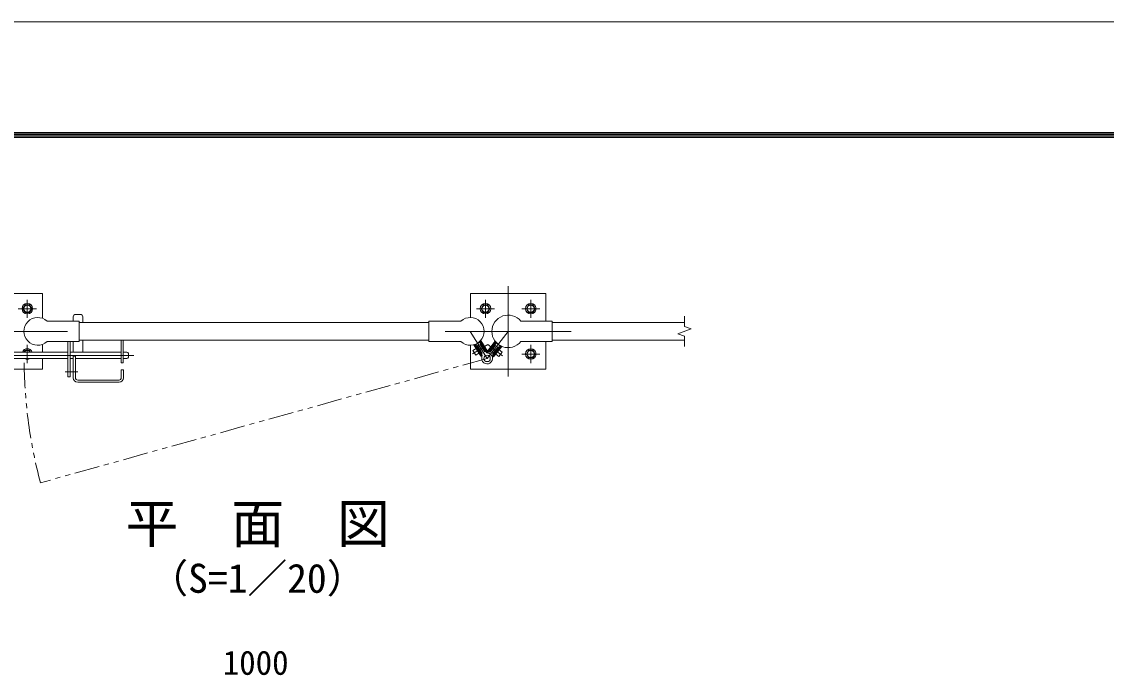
# Model space of a CAD drawing. Units: millimetres, scale not verified. Extents: x -4200 to 4200, y -2970 to 2970.
# Drawn here: x -2568 to -413, y 1672 to 2970 of the extents above; entities that cross this region are included whole.
import ezdxf
from ezdxf.enums import TextEntityAlignment as Align

# ---------------------------------------------------------------- set-up
doc = ezdxf.new("R2010")
doc.units = ezdxf.units.MM
doc.header["$LTSCALE"] = 20
doc.linetypes.add('USER1', pattern=[50.8, 31.75, -6.35, 6.35, -6.35])
doc.linetypes.add('USER2', pattern=[5, 2.5, -0.5, 0.5, -0.5, 0.5, -0.5])
doc.layers.add('0-0_D-TTL-TXT', color=7, linetype='Continuous')
for name, color, linetype, lineweight in [('0-1_D-BMK', 2, 'USER1', 13), ('0-2_D-STR1', 1, 'Continuous', 18), ('0-3_D-STR3', 3, 'Continuous', 13), ('0-4_D-STR-DIM', 7, 'Continuous', 9), ('0-5_0', 3, 'Continuous', 18), ('0-8_D-TTL', 7, 'Continuous', 9)]:
    doc.layers.add(name, color=color, linetype=linetype, lineweight=lineweight)
doc.styles.add('ＭＳ ゴシック', font='')
doc.styles.get('ＭＳ ゴシック').set_extended_font_data('MS Gothic')

# ---------------------------------------------------------------- blocks, each defined once
blk = doc.blocks.new('M10-平')
at = {"layer": '0-5_0'}
blk.add_lwpolyline([(152.6, -88.1), (152.6, 88.1), (0, 176.2), (-152.6, 88.1), (-152.6, -88.1), (0, -176.2)], close=True, dxfattribs=at)
for radius in [210, 138.5]:
    blk.add_circle((0, 0), radius, dxfattribs=at)

msp = doc.modelspace()

# ---------------------------------------------------------------- linework, layer by layer
at = {"layer": '0-1_D-BMK'}
for p, q in [((-1601.55, 2265.38), (-1601.55, 2444.33)), ((-2556.55, 2381.94), (-2556.55, 2417.77)), ((-1646.55, 2381.94), (-1646.55, 2417.77)), ((-1556.55, 2381.94), (-1556.55, 2417.77)), ((-2574.46, 2399.85), (-2538.63, 2399.85)), ((-1628.63, 2399.85), (-1664.46, 2399.85)), ((-1538.63, 2399.85), (-1574.46, 2399.85)), ((-2726.55, 2354.85), (-2476.55, 2354.85)), ((-2726.55, 2354.85), (-2476.55, 2354.85)), ((-1726.55, 2354.85), (-1476.55, 2354.85)), ((-1726.55, 2354.85), (-1476.55, 2354.85)), ((-1676.7, 2354.85), (-1643.28, 2301.04)), ((-1676.7, 2354.85), (-1643.28, 2301.04)), ((-1601.55, 2354.85), (-1643.28, 2301.04)), ((-1601.55, 2354.85), (-1643.28, 2301.04)), ((-2556.55, 2291.94), (-2556.55, 2327.77)), ((-1641.7, 2328.85), (-1672.14, 2309.95)), ((-1641.7, 2328.85), (-1672.14, 2309.95)), ((-1642.06, 2328.95), (-1612.61, 2306.11)), ((-1642.06, 2328.95), (-1612.61, 2306.11)), ((-1556.55, 2291.94), (-1556.55, 2327.77)), ((-2662.86, 2307.15), (-2345.2, 2307.15)), ((-2662.86, 2307.15), (-2345.2, 2307.15)), ((-1538.63, 2309.85), (-1574.46, 2309.85)), ((-2481.32, 2274.65), (-2456.18, 2274.65)), ((-2481.32, 2274.65), (-2456.18, 2274.65))]:
    msp.add_line(p, q, dxfattribs=at)
at = {"layer": '0-1_D-BMK', "linetype": 'USER2'}
msp.add_line((-1643.28, 2301.04), (-2530.29, 2053.98), dxfattribs=at)
msp.add_line((-1643.28, 2301.04), (-2530.29, 2053.98), dxfattribs=at)
msp.add_arc((-1608.28, 2301.04), 954.54, 180.5332, 195, dxfattribs=at)
msp.add_arc((-1608.28, 2301.04), 954.54, 180.5332, 195, dxfattribs=at)
at = {"layer": '0-2_D-STR1'}
for p, q in [((-2453.4, 2372.35), (-1759.2, 2372.35)), ((-2453.4, 2372.35), (-1759.2, 2372.35)), ((-1514.05, 2372.35), (-1251.55, 2372.35)), ((-1514.05, 2372.35), (-1251.55, 2372.35)), ((-2453.4, 2337.35), (-1759.2, 2337.35)), ((-2453.4, 2337.35), (-1759.2, 2337.35)), ((-1514.05, 2337.35), (-1251.55, 2337.35)), ((-1514.05, 2337.35), (-1251.55, 2337.35))]:
    msp.add_line(p, q, dxfattribs=at)
at = {"layer": '0-3_D-STR3'}
for p, q in [((-2517.4, 2375.2), (-2453.4, 2375.2)), ((-2517.4, 2375.2), (-2453.4, 2375.2)), ((-2465.4, 2383.65), (-2465.4, 2375.2)), ((-2465.4, 2383.65), (-2465.4, 2375.2)), ((-2460.4, 2388.65), (-2451.4, 2388.65)), ((-2460.4, 2388.65), (-2451.4, 2388.65)), ((-2446.4, 2383.65), (-2446.4, 2372.35)), ((-2446.4, 2383.65), (-2446.4, 2372.35)), ((-1695.19, 2375.2), (-1759.2, 2375.2)), ((-1695.19, 2375.2), (-1759.2, 2375.2)), ((-1576.4, 2375.2), (-1514.05, 2375.2)), ((-1576.4, 2375.2), (-1514.05, 2375.2)), ((-2526.55, 2328.99), (-2526.55, 2313.65)), ((-2471.4, 2334.5), (-2471.4, 2264.65)), ((-2471.4, 2334.5), (-2471.4, 2264.65)), ((-2465.4, 2334.5), (-2465.4, 2313.65)), ((-2465.4, 2334.5), (-2465.4, 2313.65)), ((-2446.4, 2337.35), (-2446.4, 2313.65)), ((-2446.4, 2337.35), (-2446.4, 2313.65)), ((-2370.4, 2337.35), (-2370.4, 2292.15)), ((-2370.4, 2337.35), (-2370.4, 2292.15)), ((-2365.9, 2337.35), (-2365.9, 2292.15)), ((-2365.9, 2337.35), (-2365.9, 2292.15)), ((-1655.74, 2305.37), (-1669.92, 2328.2)), ((-1655.74, 2305.37), (-1669.92, 2328.2)), ((-1653.81, 2306.62), (-1667.63, 2328.89)), ((-1653.81, 2306.62), (-1667.63, 2328.89)), ((-1665.3, 2328.91), (-1665.62, 2327.54)), ((-1665.3, 2328.91), (-1665.62, 2327.54)), ((-1665.62, 2327.54), (-1653.98, 2308.79)), ((-1665.62, 2327.54), (-1653.98, 2308.79)), ((-1665.3, 2328.91), (-1658.5, 2333.14)), ((-1665.3, 2328.91), (-1658.5, 2333.14)), ((-1658.5, 2333.14), (-1657.12, 2332.81)), ((-1658.5, 2333.14), (-1657.12, 2332.81)), ((-1657.5, 2329.63), (-1655.8, 2330.69)), ((-1657.5, 2329.63), (-1655.8, 2330.69)), ((-1657.5, 2329.63), (-1648.01, 2314.34)), ((-1657.5, 2329.63), (-1648.01, 2314.34)), ((-1643.61, 2312.95), (-1657.44, 2335.22)), ((-1643.61, 2312.95), (-1657.44, 2335.22)), ((-1657.12, 2332.81), (-1645.48, 2314.07)), ((-1657.12, 2332.81), (-1645.48, 2314.07)), ((-1641.66, 2314.17), (-1655.81, 2336.96)), ((-1641.66, 2314.17), (-1655.81, 2336.96)), ((-1642.52, 2315.56), (-1627.26, 2335.23)), ((-1642.52, 2315.56), (-1627.26, 2335.23)), ((-1641.71, 2312.85), (-1625.77, 2333.41)), ((-1641.71, 2312.85), (-1625.77, 2333.41)), ((-1626.16, 2328.01), (-1637.19, 2313.78)), ((-1626.16, 2328.01), (-1637.19, 2313.78)), ((-1627.74, 2329.23), (-1626.16, 2328.01)), ((-1627.74, 2329.23), (-1626.16, 2328.01)), ((-1624.81, 2331.38), (-1618.48, 2326.48)), ((-1624.81, 2331.38), (-1618.48, 2326.48)), ((-2599.25, 2313.65), (-2475.9, 2313.65)), ((-2599.25, 2313.65), (-2475.9, 2313.65)), ((-2549.92, 2313.64), (-2552.14, 2317.48)), ((-2471.4, 2313.65), (-2370.4, 2313.65)), ((-2471.4, 2313.65), (-2370.4, 2313.65)), ((-2465.4, 2305.65), (-2465.4, 2262.65)), ((-2465.4, 2305.65), (-2460.9, 2305.65)), ((-2465.4, 2305.65), (-2465.4, 2262.65)), ((-2465.4, 2305.65), (-2460.9, 2305.65)), ((-2460.9, 2305.65), (-2460.9, 2262.65)), ((-2460.9, 2305.65), (-2460.9, 2262.65)), ((-2365.9, 2313.65), (-2358.9, 2313.65)), ((-2365.9, 2313.65), (-2358.9, 2313.65)), ((-2355.9, 2310.65), (-2355.9, 2303.65)), ((-2355.9, 2310.65), (-2355.9, 2303.65)), ((-1671.61, 2316.71), (-1665.23, 2320.66)), ((-1671.61, 2316.71), (-1665.23, 2320.66)), ((-1665.8, 2307.36), (-1671.61, 2316.71)), ((-1665.8, 2307.36), (-1671.61, 2316.71)), ((-1665.8, 2307.36), (-1659.43, 2311.32)), ((-1665.8, 2307.36), (-1659.43, 2311.32)), ((-1664.3, 2325.41), (-1662.6, 2326.47)), ((-1664.3, 2325.41), (-1662.6, 2326.47)), ((-1663.28, 2321.88), (-1662.43, 2322.4)), ((-1663.28, 2321.88), (-1662.43, 2322.4)), ((-1662.6, 2326.47), (-1653.1, 2311.18)), ((-1662.6, 2326.47), (-1653.1, 2311.18)), ((-1656.63, 2313.06), (-1662.43, 2322.4)), ((-1656.63, 2313.06), (-1662.43, 2322.4)), ((-1657.48, 2312.53), (-1656.63, 2313.06)), ((-1657.48, 2312.53), (-1656.63, 2313.06)), ((-1653.81, 2306.62), (-1655.76, 2305.41)), ((-1653.81, 2306.62), (-1655.76, 2305.41)), ((-1654.8, 2310.12), (-1653.1, 2311.18)), ((-1654.8, 2310.12), (-1653.1, 2311.18)), ((-1648.01, 2314.34), (-1646.31, 2315.4)), ((-1648.01, 2314.34), (-1646.31, 2315.4)), ((-1643.61, 2312.95), (-1641.66, 2314.17)), ((-1643.61, 2312.95), (-1641.66, 2314.17)), ((-1641.71, 2312.85), (-1642.62, 2313.57)), ((-1641.71, 2312.85), (-1642.62, 2313.57)), ((-1638.77, 2315.01), (-1637.19, 2313.78)), ((-1638.77, 2315.01), (-1637.19, 2313.78)), ((-1621.42, 2324.33), (-1632.45, 2310.1)), ((-1621.42, 2324.33), (-1632.45, 2310.1)), ((-1632.45, 2310.1), (-1630.87, 2308.88)), ((-1632.45, 2310.1), (-1630.87, 2308.88)), ((-1632.22, 2305.5), (-1616.28, 2326.06)), ((-1632.22, 2305.5), (-1616.28, 2326.06)), ((-1632.22, 2305.5), (-1630.4, 2304.09)), ((-1632.22, 2305.5), (-1630.4, 2304.09)), ((-1618.31, 2325.08), (-1631.83, 2307.64)), ((-1618.31, 2325.08), (-1631.83, 2307.64)), ((-1630.4, 2304.09), (-1614.15, 2325.06)), ((-1630.4, 2304.09), (-1614.15, 2325.06)), ((-1628.84, 2311.5), (-1622.1, 2320.19)), ((-1628.84, 2311.5), (-1622.1, 2320.19)), ((-1628.84, 2311.5), (-1628.05, 2310.88)), ((-1628.84, 2311.5), (-1628.05, 2310.88)), ((-1626.23, 2309.47), (-1620.3, 2304.88)), ((-1626.23, 2309.47), (-1620.3, 2304.88)), ((-1622.1, 2320.19), (-1621.31, 2319.58)), ((-1622.1, 2320.19), (-1621.31, 2319.58)), ((-1621.42, 2324.33), (-1619.84, 2323.1)), ((-1621.42, 2324.33), (-1619.84, 2323.1)), ((-1620.3, 2304.88), (-1613.56, 2313.57)), ((-1620.3, 2304.88), (-1613.56, 2313.57)), ((-1619.49, 2318.17), (-1613.56, 2313.57)), ((-1619.49, 2318.17), (-1613.56, 2313.57)), ((-1618.48, 2326.48), (-1618.31, 2325.08)), ((-1618.48, 2326.48), (-1618.31, 2325.08)), ((-2599.25, 2300.65), (-2475.9, 2300.65)), ((-2599.25, 2300.65), (-2475.9, 2300.65)), ((-2471.4, 2300.65), (-2465.4, 2300.65)), ((-2471.4, 2300.65), (-2465.4, 2300.65)), ((-2460.9, 2300.65), (-2370.4, 2300.65)), ((-2460.9, 2300.65), (-2370.4, 2300.65)), ((-2370.4, 2292.15), (-2365.9, 2292.15)), ((-2370.4, 2292.15), (-2365.9, 2292.15)), ((-2365.9, 2300.65), (-2358.9, 2300.65)), ((-2365.9, 2300.65), (-2358.9, 2300.65)), ((-2369.9, 2278.65), (-2369.9, 2262.65)), ((-2369.9, 2278.65), (-2365.4, 2278.65)), ((-2369.9, 2278.65), (-2369.9, 2262.65)), ((-2369.9, 2278.65), (-2365.4, 2278.65)), ((-2365.4, 2278.65), (-2365.4, 2262.65)), ((-2365.4, 2278.65), (-2365.4, 2262.65)), ((-2456.4, 2258.15), (-2374.4, 2258.15)), ((-2456.4, 2258.15), (-2374.4, 2258.15)), ((-2456.4, 2253.65), (-2374.4, 2253.65)), ((-2456.4, 2253.65), (-2374.4, 2253.65))]:
    msp.add_line(p, q, dxfattribs=at)
for points in [[(-2676.55, 2375.2), (-2676.55, 2429.85), (-2526.55, 2429.85), (-2526.55, 2380.72)], [(-1526.55, 2375.2), (-1526.55, 2429.85), (-1676.55, 2429.85), (-1676.55, 2382.35)], [(-2517.4, 2334.5), (-2453.4, 2334.5), (-2453.4, 2375.2)], [(-2517.4, 2334.5), (-2453.4, 2334.5), (-2453.4, 2375.2)], [(-1695.19, 2334.5), (-1759.2, 2334.5), (-1759.2, 2375.2)], [(-1695.19, 2334.5), (-1759.2, 2334.5), (-1759.2, 2375.2)], [(-1576.4, 2334.5), (-1514.05, 2334.5), (-1514.05, 2375.2)], [(-1576.4, 2334.5), (-1514.05, 2334.5), (-1514.05, 2375.2)], [(-2526.55, 2300.65), (-2526.55, 2279.85), (-2676.55, 2279.85), (-2676.55, 2334.5)], [(-2475.9, 2334.5), (-2475.9, 2264.65), (-2471.4, 2264.65)], [(-2475.9, 2334.5), (-2475.9, 2264.65), (-2471.4, 2264.65)], [(-1676.55, 2327.36), (-1676.55, 2279.85), (-1526.55, 2279.85), (-1526.55, 2334.5)], [(-1624.81, 2331.38), (-1626.21, 2331.21), (-1639.73, 2313.77)], [(-1624.81, 2331.38), (-1626.21, 2331.21), (-1639.73, 2313.77)], [(-2552.14, 2317.48), (-2560.95, 2317.48), (-2563.16, 2313.65)]]:
    msp.add_lwpolyline(points, dxfattribs=at)
msp.add_circle((-1643.28, 2301.04), 6.3, dxfattribs=at)
msp.add_circle((-1643.28, 2301.04), 6.3, dxfattribs=at)
for centre, radius, start, end in [((-2535.9, 2354.85), 27.5, 47.73142, 312.26858), ((-2535.9, 2354.85), 27.5, 47.73142, 312.26858), ((-2460.4, 2383.65), 5, 90, 180), ((-2460.4, 2383.65), 5, 90, 180), ((-2451.4, 2383.65), 5, 0, 90), ((-2451.4, 2383.65), 5, 0, 90), ((-1676.7, 2354.85), 27.5, 227.73142, 132.26858), ((-1676.7, 2354.85), 27.5, 227.73142, 132.26858), ((-1601.55, 2354.85), 32.35, 38.9806, 321.0194), ((-1601.55, 2354.85), 32.35, 38.9806, 321.0194), ((-2556.55, 2309.85), 10.5, 21.21557, 158.78443), ((-2556.55, 2309.85), 6.93, 33.27718, 146.72282), ((-2358.9, 2310.65), 3, 0, 90), ((-2358.9, 2310.65), 3, 0, 90), ((-1643.28, 2301.04), 10.8, 161.10578, 82.57528), ((-1643.28, 2301.04), 10.8, 161.10578, 82.57528), ((-1658.22, 2306.15), 5, 341.10578, 31.84053), ((-1658.22, 2306.15), 5, 341.10578, 31.84053), ((-1641.23, 2316.7), 5, 211.84053, 262.57528), ((-1641.23, 2316.7), 5, 211.84053, 262.57528), ((-1643.68, 2316.83), 5, 281.21846, 322.21032), ((-1643.68, 2316.83), 5, 281.21846, 322.21032), ((-1627.88, 2304.58), 5, 142.21032, 192.94508), ((-1627.88, 2304.58), 5, 142.21032, 192.94508), ((-2556.55, 2309.85), 10.5, 241.17846, 298.82154), ((-2358.9, 2303.65), 3, 270, 0), ((-2358.9, 2303.65), 3, 270, 0), ((-2456.4, 2262.65), 9, 180, 270), ((-2456.4, 2262.65), 9, 180, 270), ((-2456.4, 2262.65), 4.5, 180, 270), ((-2456.4, 2262.65), 4.5, 180, 270), ((-2374.4, 2262.65), 4.5, 270, 0), ((-2374.4, 2262.65), 9, 270, 0), ((-2374.4, 2262.65), 4.5, 270, 0), ((-2374.4, 2262.65), 9, 270, 0)]:
    msp.add_arc(centre, radius, start, end, dxfattribs=at)
at = {"layer": '0-4_D-STR-DIM'}
for p, q in [((-1251.55, 2364.47), (-1251.55, 2384.85)), ((-1251.55, 2364.47), (-1251.55, 2384.85)), ((-1264.76, 2350.04), (-1238.33, 2359.66)), ((-1264.76, 2350.04), (-1238.33, 2359.66)), ((-1251.55, 2345.23), (-1264.76, 2350.04)), ((-1251.55, 2345.23), (-1264.76, 2350.04)), ((-1238.33, 2359.66), (-1251.55, 2364.47)), ((-1238.33, 2359.66), (-1251.55, 2364.47)), ((-1251.55, 2324.85), (-1251.55, 2345.23)), ((-1251.55, 2324.85), (-1251.55, 2345.23))]:
    msp.add_line(p, q, dxfattribs=at)
at = {"layer": '0-8_D-TTL', "color": 2, "lineweight": 18}
msp.add_lwpolyline([(-4200, 2970), (4200, 2970), (4200, -2970), (-4200, -2970)], close=True, dxfattribs=at)
at = {"layer": '0-8_D-TTL'}
for points in [[(-3930, 2750), (3930, 2750), (3930, -2750), (-3930, -2750)], [(-3927.5, 2747.5), (3927.5, 2747.5), (3927.5, -2747.5), (-3927.5, -2747.5)], [(-3925, 2745), (3925, 2745), (3925, -2745), (-3925, -2745)], [(-3922.5, 2742.5), (3922.5, 2742.5), (3922.5, -2742.5), (-3922.5, -2742.5)], [(-3920, 2740), (3920, 2740), (3920, -2740), (-3920, -2740)]]:
    msp.add_lwpolyline(points, close=True, dxfattribs=at)

# ---------------------------------------------------------------- block references
at = {"layer": '0-3_D-STR3', "yscale": 0.05}
for p, xscale, rotation in [((-2556.55, 2399.85), -0.05, 330), ((-1646.55, 2399.85), 0.05, 30), ((-1556.55, 2399.85), 0.05, 30), ((-1556.55, 2309.85), 0.05, 30)]:
    msp.add_blockref('M10-平', p, dxfattribs=dict(at, xscale=xscale, rotation=rotation))

# ---------------------------------------------------------------- texts
at = {"layer": '0-0_D-TTL-TXT', "style": 'ＭＳ ゴシック'}
for s, height, p in [('平\u3000面\u3000図', 76.98, (-2361.44, 1911.33)), ('平\u3000面\u3000図', 76.98, (-2361.44, 1911.33)), ('（S=1／20）', 57.77, (-2315.96, 1818.13)), ('（S=1／20）', 57.77, (-2315.96, 1818.13))]:
    msp.add_text(s, height=height, dxfattribs=at).set_placement(p, align=Align.BOTTOM_LEFT)
at = {"layer": '0-4_D-STR-DIM', "style": 'ＭＳ ゴシック'}
msp.add_text('1000', height=48.09, dxfattribs=at).set_placement((-2168.45, 1658.12), align=Align.BOTTOM_LEFT)
msp.add_text('1000', height=48.09, dxfattribs=at).set_placement((-2168.45, 1658.12), align=Align.BOTTOM_LEFT)

doc.saveas('drawing.dxf')
